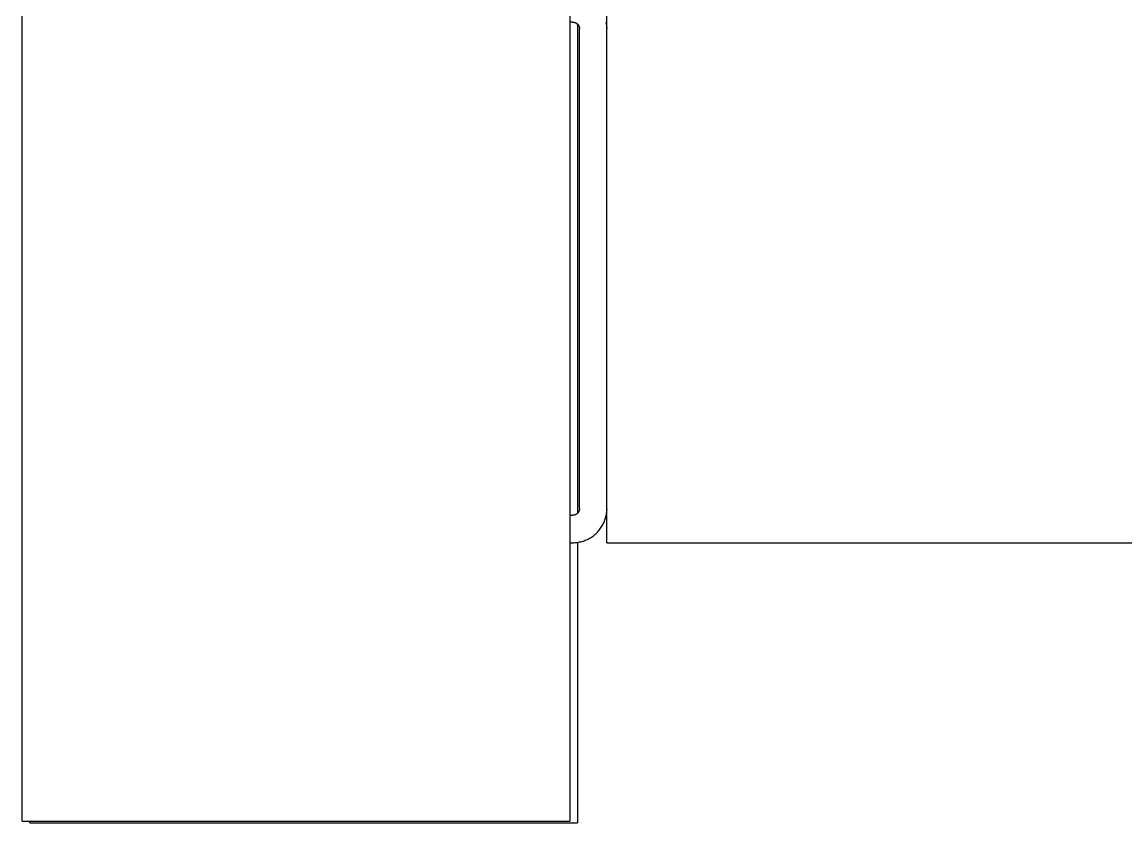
# Model space of a CAD drawing. Header units: millimetres. Extents: x -1283 to 2747, y -259 to 2557.
# Drawn here: x 719.4 to 800, y 1281.3 to 1339.7 of the extents above; entities that cross this region are included whole.
import ezdxf

# ---------------------------------------------------------------- set-up
doc = ezdxf.new("R2010")
doc.units = ezdxf.units.MM
doc.header["$MEASUREMENT"] = 0
doc.layers.add('Utwórz2D linie widoczne', color=7, linetype='Continuous', true_color=0x000000)

msp = doc.modelspace()

# ---------------------------------------------------------------- linework, layer by layer
at = {"layer": 'Utwórz2D linie widoczne'}
for p, q in [((719.448, 1281.382), (719.448, 2063.382)), ((759.448, 2061.382), (759.448, 1281.382)), ((762.15, 1339.217), (762.15, 1341.717)), ((759.65, 1339.717), (759.448, 1339.717)), ((759.65, 1339.717), (759.667, 1339.717)), ((759.667, 1339.717), (759.684, 1339.716)), ((759.684, 1339.716), (759.701, 1339.715)), ((759.701, 1339.715), (759.718, 1339.713)), ((759.718, 1339.713), (759.735, 1339.71)), ((759.735, 1339.71), (759.752, 1339.707)), ((759.752, 1339.707), (759.769, 1339.703)), ((759.769, 1339.703), (759.785, 1339.699)), ((759.785, 1339.699), (759.802, 1339.694)), ((759.802, 1339.694), (759.818, 1339.688)), ((759.818, 1339.688), (759.834, 1339.682)), ((759.834, 1339.682), (759.85, 1339.676)), ((759.85, 1339.676), (759.865, 1339.669)), ((759.865, 1339.669), (759.88, 1339.661)), ((759.88, 1339.661), (759.895, 1339.653)), ((759.895, 1339.653), (759.91, 1339.645)), ((759.91, 1339.645), (759.925, 1339.635)), ((759.925, 1339.635), (759.939, 1339.626)), ((759.939, 1339.626), (759.952, 1339.616)), ((759.952, 1339.616), (759.966, 1339.605)), ((759.966, 1339.605), (759.979, 1339.594)), ((759.979, 1339.594), (759.992, 1339.583)), ((759.992, 1339.583), (760.004, 1339.571)), ((760.004, 1339.571), (760.016, 1339.559)), ((760.009, 1339.566), (760.009, 1303.869)), ((760.016, 1339.559), (760.027, 1339.546)), ((762.114, 1339.642), (762.098, 1339.726)), ((762.127, 1339.558), (762.114, 1339.642)), ((762.137, 1339.473), (762.127, 1339.558)), ((760.027, 1339.546), (760.038, 1339.533)), ((760.038, 1339.533), (760.049, 1339.519)), ((760.049, 1339.519), (760.059, 1339.506)), ((760.059, 1339.506), (760.068, 1339.492)), ((760.068, 1339.492), (760.078, 1339.477)), ((760.078, 1339.477), (760.086, 1339.462)), ((760.086, 1339.462), (760.094, 1339.447)), ((760.094, 1339.447), (760.102, 1339.432)), ((760.102, 1339.432), (760.109, 1339.417)), ((760.109, 1339.417), (760.115, 1339.401)), ((760.115, 1339.401), (760.121, 1339.385)), ((760.121, 1339.385), (760.127, 1339.369)), ((760.127, 1339.369), (760.132, 1339.352)), ((760.132, 1339.352), (760.136, 1339.336)), ((760.136, 1339.336), (760.14, 1339.319)), ((760.14, 1339.319), (760.143, 1339.302)), ((760.143, 1339.302), (760.146, 1339.285)), ((760.146, 1339.285), (760.148, 1339.268)), ((760.148, 1339.268), (760.149, 1339.251)), ((760.149, 1339.251), (760.15, 1339.234)), ((760.15, 1339.234), (760.15, 1339.217)), ((760.15, 1304.217), (760.15, 1339.217)), ((762.145, 1339.388), (762.137, 1339.473)), ((762.149, 1339.303), (762.145, 1339.388)), ((762.148, 1339.329), (762.15, 1339.262)), ((762.15, 1339.217), (762.149, 1339.303)), ((762.15, 1304.217), (762.15, 1339.217)), ((760.136, 1304.099), (760.132, 1304.082)), ((760.14, 1304.116), (760.136, 1304.099)), ((760.143, 1304.132), (760.14, 1304.116)), ((760.146, 1304.149), (760.143, 1304.132)), ((760.148, 1304.166), (760.146, 1304.149)), ((760.149, 1304.183), (760.148, 1304.166)), ((760.15, 1304.2), (760.149, 1304.183)), ((760.15, 1304.217), (760.15, 1304.2)), ((762.145, 1304.047), (762.149, 1304.132)), ((762.15, 1304.172), (762.148, 1304.106)), ((762.149, 1304.132), (762.15, 1304.217)), ((762.15, 1301.717), (762.15, 1304.217)), ((759.448, 1303.717), (759.65, 1303.717)), ((759.667, 1303.718), (759.65, 1303.717)), ((759.684, 1303.719), (759.667, 1303.718)), ((759.701, 1303.72), (759.684, 1303.719)), ((759.718, 1303.722), (759.701, 1303.72)), ((759.735, 1303.725), (759.718, 1303.722)), ((759.752, 1303.728), (759.735, 1303.725)), ((759.769, 1303.732), (759.752, 1303.728)), ((759.785, 1303.736), (759.769, 1303.732)), ((759.802, 1303.741), (759.785, 1303.736)), ((759.818, 1303.746), (759.802, 1303.741)), ((759.834, 1303.752), (759.818, 1303.746)), ((759.85, 1303.759), (759.834, 1303.752)), ((759.865, 1303.766), (759.85, 1303.759)), ((759.88, 1303.773), (759.865, 1303.766)), ((759.895, 1303.782), (759.88, 1303.773)), ((759.91, 1303.79), (759.895, 1303.782)), ((759.925, 1303.799), (759.91, 1303.79)), ((759.939, 1303.809), (759.925, 1303.799)), ((759.952, 1303.819), (759.939, 1303.809)), ((759.966, 1303.83), (759.952, 1303.819)), ((759.979, 1303.841), (759.966, 1303.83)), ((759.992, 1303.852), (759.979, 1303.841)), ((760.004, 1303.864), (759.992, 1303.852)), ((760.016, 1303.876), (760.004, 1303.864)), ((760.027, 1303.889), (760.016, 1303.876)), ((760.038, 1303.902), (760.027, 1303.889)), ((760.049, 1303.915), (760.038, 1303.902)), ((760.059, 1303.929), (760.049, 1303.915)), ((760.068, 1303.943), (760.059, 1303.929)), ((760.078, 1303.958), (760.068, 1303.943)), ((760.086, 1303.972), (760.078, 1303.958)), ((760.094, 1303.987), (760.086, 1303.972)), ((760.102, 1304.003), (760.094, 1303.987)), ((760.109, 1304.018), (760.102, 1304.003)), ((760.115, 1304.034), (760.109, 1304.018)), ((760.121, 1304.05), (760.115, 1304.034)), ((760.127, 1304.066), (760.121, 1304.05)), ((760.132, 1304.082), (760.127, 1304.066)), ((761.943, 1303.221), (761.976, 1303.3)), ((761.976, 1303.3), (762.006, 1303.38)), ((762.006, 1303.38), (762.033, 1303.461)), ((762.033, 1303.461), (762.058, 1303.543)), ((762.058, 1303.543), (762.079, 1303.625)), ((762.079, 1303.625), (762.098, 1303.709)), ((762.098, 1303.709), (762.114, 1303.793)), ((762.114, 1303.793), (762.127, 1303.877)), ((762.127, 1303.877), (762.137, 1303.962)), ((762.137, 1303.962), (762.145, 1304.047)), ((761.418, 1302.45), (761.477, 1302.511)), ((761.477, 1302.511), (761.535, 1302.574)), ((761.535, 1302.574), (761.59, 1302.64)), ((761.59, 1302.64), (761.642, 1302.707)), ((761.642, 1302.707), (761.693, 1302.776)), ((761.693, 1302.776), (761.741, 1302.846)), ((761.741, 1302.846), (761.786, 1302.918)), ((761.786, 1302.918), (761.83, 1302.992)), ((761.83, 1302.992), (761.87, 1303.067)), ((761.87, 1303.067), (761.908, 1303.144)), ((761.908, 1303.144), (761.943, 1303.221)), ((759.448, 1301.717), (759.65, 1301.717)), ((759.65, 1301.717), (759.736, 1301.719)), ((759.736, 1301.719), (759.821, 1301.723)), ((759.821, 1301.723), (759.906, 1301.73)), ((759.906, 1301.73), (759.991, 1301.741)), ((759.991, 1301.741), (760.075, 1301.754)), ((760.009, 1301.743), (760.009, 1281.264)), ((760.075, 1301.754), (760.159, 1301.77)), ((760.159, 1301.77), (760.242, 1301.788)), ((760.242, 1301.788), (760.325, 1301.81)), ((760.325, 1301.81), (760.407, 1301.834)), ((760.407, 1301.834), (760.488, 1301.862)), ((760.488, 1301.862), (760.567, 1301.892)), ((760.567, 1301.892), (760.646, 1301.924)), ((760.646, 1301.924), (760.724, 1301.96)), ((760.724, 1301.96), (760.801, 1301.998)), ((760.801, 1301.998), (760.876, 1302.038)), ((760.876, 1302.038), (760.949, 1302.081)), ((760.949, 1302.081), (761.021, 1302.127)), ((761.021, 1302.127), (761.092, 1302.175)), ((761.092, 1302.175), (761.161, 1302.225)), ((761.161, 1302.225), (761.228, 1302.278)), ((761.228, 1302.278), (761.293, 1302.333)), ((761.293, 1302.333), (761.357, 1302.39)), ((761.357, 1302.39), (761.418, 1302.45)), ((762.15, 1301.717), (1062.15, 1301.717)), ((719.448, 1281.382), (723.448, 1281.382)), ((720.009, 1281.264), (720.009, 1281.382)), ((720.009, 1281.264), (724.009, 1281.264)), ((723.448, 1281.382), (755.448, 1281.382)), ((724.009, 1281.264), (756.009, 1281.264)), ((755.448, 1281.382), (759.448, 1281.382)), ((756.009, 1281.264), (760.009, 1281.264))]:
    msp.add_line(p, q, dxfattribs=at)

doc.saveas('drawing.dxf')
